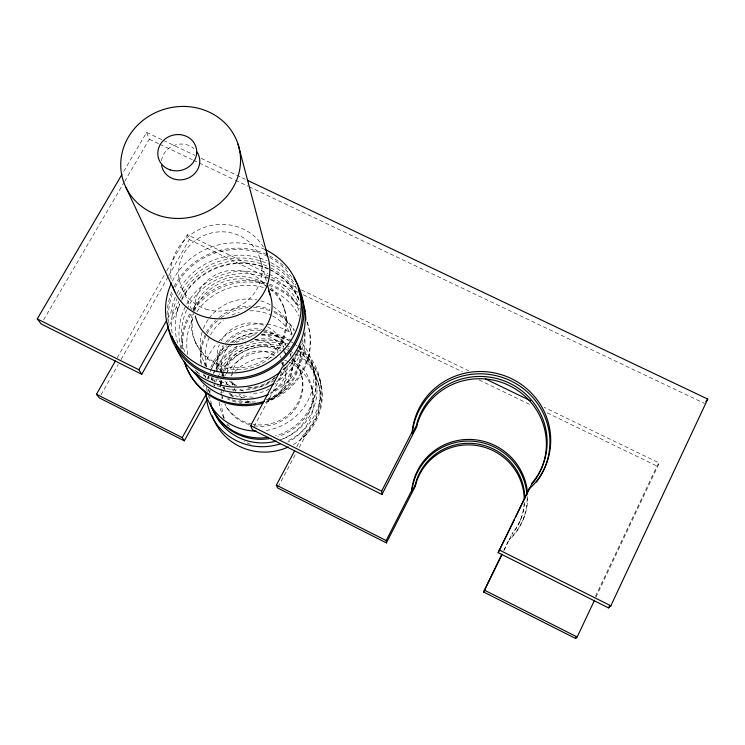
<?xml version="1.0" encoding="UTF-8"?>
<svg xmlns="http://www.w3.org/2000/svg" width="745" height="745" viewBox="0 0 745 745"><rect width="100%" height="100%" fill="white"/><g stroke="black" fill="none" stroke-linecap="round" stroke-linejoin="round"><path stroke-width="0.56" stroke-dasharray="3.73 2.79" d="M214.914 384.29L214.476 386.068L213.592 384.224M172.179 315.498L177.291 305.301A64.74 61.639 -18.1 0 1 178.707 301.464M169.506 325.053L177.999 309.985L178.53 307.909A64.387 61.332 -18.2 0 1 181.091 301.408M527.656 496.673A58.25 57.207 21.9 0 1 512.588 535.851L508.993 539.976L512.104 537.043A57.98 56.955 22.1 0 0 527.078 496.98M524.676 502.372A55.661 54.674 22.1 0 1 513.556 531.716L511.927 534.212L513.072 532.926A55.4 54.432 22.4 0 0 524.145 503.713M520.224 520.55L520.746 519.284M523.763 517.961L524.294 516.685M595.441 596.41L656.978 466.044L659.278 463.008L544.157 407.319M595.972 597.164L659.278 463.008M503.927 550.08L509.459 538.793M503.834 550.723L512.411 533.01M296.761 446.795L302.656 435.695L305.813 432.864A56.983 54.972 -20.3 0 0 299.015 350.28M302.656 435.695L303.15 437.334L307.881 429.371A54.45 52.55 -20.4 0 0 297.143 353.326M278.127 486.932L295.886 453.519M299.108 447.447L308.346 431.02A54.208 52.327 -20.4 0 0 295.709 354.061M254.017 426.634L287.3 365.078M207.762 391.321L208.87 389.309M208.33 397.225L210.006 394.179M167.523 318.897L170.894 312.919A67.804 64.526 -18.1 0 1 175.559 296.529M117.161 357.926L166.033 272.065M166.61 271.059L187.312 234.694L267.893 273.676M100.994 394.85L118.185 364.603M121.053 359.565L168.053 276.889M168.621 275.883L189.258 239.592L187.312 234.694M43.582 319.978L124.061 182.413M124.648 181.408L149.317 139.241L146.597 132.396L123.083 172.505M303.15 437.334L306.279 434.503M282.904 369.641L286.648 366.307M146.597 132.396L162.354 139.883M163.406 140.386L194.929 155.37M201.243 158.359L245.375 179.34M149.317 139.241L158.76 143.729M159.812 144.232L192.35 159.709M193.393 160.212L234.321 179.685M235.373 180.188L247.964 186.175M249.016 186.678L704.481 403.39M268.936 274.179L296.147 287.337M301.38 289.87L468.81 370.87M189.258 239.592L298.084 292.273M303.308 294.806L462.356 371.811M479.1 379.922L530.365 404.74M547.109 412.851L656.978 466.044M223.109 416.399L224.115 418.429M205.154 376.365L204.54 375.108A50.26 48.127 -18.9 0 0 205.471 376.998M176.751 307.387L177.999 309.985M204.167 362.591L206.151 366.754M195.218 341.741L196.14 343.678M220.38 382.334L219.822 381.123A37.958 36.421 -19.3 0 0 221.135 383.675M182.125 288.538L191.651 309.659M220.008 369.511L221.433 372.696M221.908 373.757L222.857 375.88M230.978 381.133L232.766 385.249M282.411 362.359L283.677 366.661M282.96 345.112L283.594 347.347M284.86 351.826L285.81 355.179M306.716 430.619L307.182 432.268M260.098 258.701L266.328 280.986M283.975 307.508L284.515 309.585M300.71 372.249L301.12 373.813M290.466 329.197L291.9 334.775M311.764 388.117L313.077 393.546M313.161 366.95L314.958 374.903M315.312 376.458L316.262 380.676M318.478 383.489L318.888 385.333M309.24 330.147L309.548 331.572M320.024 379.978L321.635 387.726M180.365 297.711A64.74 61.639 -18.1 0 1 269.941 267.483M270.854 267.949A64.74 61.639 -18.1 0 1 298.866 298.717M181.594 300.356A64.387 61.332 -18.2 0 1 268.191 269.075M269.243 269.569A64.387 61.332 -18.2 0 1 299.453 301.362M302.861 339.618A67.432 64.21 -18.1 0 1 301.809 342.672M301.259 344.106A67.432 64.21 -18.1 0 1 297.758 351.491M297.534 351.901A67.432 64.21 -18.1 0 1 283.091 369.66M172.123 332.913A67.432 64.21 -18.1 0 1 177.003 298.773M178.642 295.327A67.432 64.21 -18.1 0 1 270.174 264.708M271.124 265.183A67.432 64.21 -18.1 0 1 297.125 289.209M176.919 293.614A67.804 64.526 -18.1 0 1 267.045 260.787M270.919 262.622A67.804 64.526 -18.1 0 1 295.728 285.205M194.557 309.324A38.936 36.971 -17.8 0 1 221.759 272.27A38.936 36.971 -17.8 0 1 265.658 285.987M171.117 279.086A49.794 46.972 -17.2 0 1 204.679 227.272A49.794 46.972 -17.2 0 1 263.441 247.033M299.807 345.978A50.26 48.127 -18.9 0 1 265.9 399.944M248.551 402.766A50.26 48.127 -18.9 0 1 228.408 398.426M200.871 363.066A50.26 48.127 -18.9 0 1 204.931 335.222M206.393 332.372A50.26 48.127 -18.9 0 1 215.575 320.499M218.825 317.64A50.26 48.127 -18.9 0 1 250.907 306.055M256.308 306.26A50.26 48.127 -18.9 0 1 269.867 309.408M273.778 311.103A50.26 48.127 -18.9 0 1 294.303 330.231M299.956 346.295A50.111 47.997 -19 0 1 266.328 401.136M241.408 403.306A50.111 47.997 -19 0 1 239.266 402.924M236.091 402.16A50.111 47.997 -19 0 1 227.011 398.705M206.086 378.255A50.111 47.997 -19 0 1 204.326 374.437M201.495 364.361A50.111 47.997 -19 0 1 206.495 334.682M206.998 333.751A50.111 47.997 -19 0 1 217.745 320.452M221.097 317.743A50.111 47.997 -19 0 1 248.15 307.648M253.542 307.517A50.111 47.997 -19 0 1 272.251 311.652M274.188 312.546A50.111 47.997 -19 0 1 294.117 330.715M290.466 353.707A37.958 36.421 -19.3 0 1 290.997 355.533M291.891 360.217A37.958 36.421 -19.3 0 1 266.291 399.814M255.544 401.937A37.958 36.421 -19.3 0 1 242.786 400.521M233.828 396.629A37.958 36.421 -19.3 0 1 229.097 393.239M224.99 389.16A37.958 36.421 -19.3 0 1 223.779 387.67M217.018 372.025A37.958 36.421 -19.3 0 1 223.193 345.475M225.595 342.383A37.958 36.421 -19.3 0 1 261.942 329.374M263.86 329.765A37.958 36.421 -19.3 0 1 285.819 344.358M287.831 347.598A37.958 36.421 -19.3 0 1 288.697 349.284M298.726 347.291A54.32 52.327 -20 0 1 314.762 397.206A54.32 52.327 -20 0 1 277.848 436.626M208.06 391.553A54.32 52.327 -20 0 1 207.948 389.262M208.73 378.981A54.32 52.327 -20 0 1 209.187 376.728M211.552 369.026A54.32 52.327 -20 0 1 229.497 345.522M233.641 342.672A54.32 52.327 -20 0 1 256.224 334.635M261.225 334.226A54.32 52.327 -20 0 1 290.327 341.303M291.323 341.89A54.32 52.327 -20 0 1 293.26 343.119M294.21 343.762A54.32 52.327 -20 0 1 296.966 345.82M298.102 350.318A53.77 51.833 -20.1 0 1 316.159 399.152A53.77 51.833 -20.1 0 1 281.107 439.615M211.543 404.554A53.77 51.833 -20.1 0 1 210.304 397.877M209.988 393.351A53.77 51.833 -20.1 0 1 210.025 389.952M211.478 379.829A53.77 51.833 -20.1 0 1 212.074 377.622M213.554 373.301A53.77 51.833 -20.1 0 1 238.428 345.457M254.809 339.701A53.77 51.833 -20.1 0 1 288.511 344.246M301.921 342.998A55.558 53.435 -19.6 0 1 309.51 397.383A55.558 53.435 -19.6 0 1 263.553 430.806M203.99 387.028A55.558 53.435 -19.6 0 1 203.711 385.044M203.404 376.029A55.558 53.435 -19.6 0 1 203.553 374.027M204.894 366.102A55.558 53.435 -19.6 0 1 217.14 343.007M218.527 341.499A55.558 53.435 -19.6 0 1 266.04 324.122M267.055 324.233A55.558 53.435 -19.6 0 1 292.282 334.058M300.012 347.179A54.525 52.504 -19.9 0 1 275.38 435.872M207.799 378.581A54.525 52.504 -19.9 0 1 208.2 376.309M210.816 367.443A54.525 52.504 -19.9 0 1 226.471 345.745M230.466 342.672A54.525 52.504 -19.9 0 1 257.658 332.717M263.693 332.494A54.525 52.504 -19.9 0 1 291.863 340.819M161.563 160.641A19.277 17.815 -15.9 0 1 174.107 145.359A19.277 17.815 -15.9 0 1 193.868 148.497M292.105 360.533A37.846 36.328 -19.3 0 1 266.71 400.978M249.072 402.849A37.846 36.328 -19.3 0 1 239.573 400.4M232.71 396.75A37.846 36.328 -19.3 0 1 228.892 393.779M224.925 389.616A37.846 36.328 -19.3 0 1 223.202 387.307M221.228 384.038A37.846 36.328 -19.3 0 1 219.281 379.699M217.14 368.514A37.846 36.328 -19.3 0 1 226.126 343.696M227.439 342.253A37.846 36.328 -19.3 0 1 285.624 344.898M267.567 326.869A33.823 32.398 -19 0 1 283.538 347.151M283.603 361.93A33.823 32.398 -19 0 1 282.7 365.031M274.635 377.855A33.823 32.398 -19 0 1 247.387 387.959M236.752 385.444A33.823 32.398 -19 0 1 229.274 381.095M223.938 375.834A33.823 32.398 -19 0 1 222.066 373.236M221.507 372.332A33.823 32.398 -19 0 1 219.347 344.637M221.181 340.735A33.823 32.398 -19 0 1 266.608 326.375M305.208 332.298A63.437 60.503 -18.4 0 1 276.423 381.999M180.802 348.25A63.437 60.503 -18.4 0 1 186.203 305.143M186.753 304.137A63.437 60.503 -18.4 0 1 244.323 271.124A63.437 60.503 -18.4 0 1 299.434 304.891M270.994 287.942A47.652 45.37 -18.1 0 1 278.304 346.071A47.652 45.37 -18.1 0 1 219.719 364.501A47.652 45.37 -18.1 0 1 192.564 312.621M192.825 311.652A47.652 45.37 -18.1 0 1 266.216 284.329M270.053 288.837A47.447 45.194 -18.2 0 1 279.058 347.719A47.447 45.194 -18.2 0 1 219.281 365.842A47.447 45.194 -18.2 0 1 194.324 311.801M194.65 310.851A47.447 45.194 -18.2 0 1 266.822 286.499M293.083 358.773A41.282 39.755 -19.9 0 1 296.687 404.768A41.282 39.755 -19.9 0 1 253.104 424.305M252.052 424.11A41.282 39.755 -19.9 0 1 224.841 404.023M221.489 395.278A41.282 39.755 -19.9 0 1 220.855 392.215M220.362 387.028A41.282 39.755 -19.9 0 1 220.855 379.736M221.749 375.629A41.282 39.755 -19.9 0 1 222.364 373.618M223.072 371.634A41.282 39.755 -19.9 0 1 284.367 351.342M306.828 321.617A64.377 61.537 -18.6 0 1 265.006 402.477M182.413 349.033A64.377 61.537 -18.6 0 1 192.918 311.177M193.504 310.32A64.377 61.537 -18.6 0 1 264.913 284.162M268.852 285.335A64.377 61.537 -18.6 0 1 300.58 309.38M199.79 374.13A64.461 61.397 -18.2 0 1 194.994 370.265M177.738 343.287A64.461 61.397 -18.2 0 1 179.647 303.671M181.743 299.015A64.461 61.397 -18.2 0 1 269.513 269.215M270.556 269.727A64.461 61.397 -18.2 0 1 299.918 302.33M273.154 306.558A46.348 44.3 -18.6 0 1 291.863 334.812M291.137 353.149A46.348 44.3 -18.6 0 1 289.982 356.911M275.724 377.063A46.348 44.3 -18.6 0 1 247.768 387.94M229.879 385.491A46.348 44.3 -18.6 0 1 217.615 379.056M206.449 366.866A46.348 44.3 -18.6 0 1 202.063 332.279M203.348 328.573A46.348 44.3 -18.6 0 1 208.516 319.065M209.094 318.264A46.348 44.3 -18.6 0 1 256.857 299.89M260.713 300.822A46.348 44.3 -18.6 0 1 272.335 306.027M295.309 354.918A45.231 43.322 -18.9 0 1 270.714 392.587M244.779 397.653A45.231 43.322 -18.9 0 1 228.855 393.127M214.541 381.682A45.231 43.322 -18.9 0 1 211.869 377.976M206.784 366.596A45.231 43.322 -18.9 0 1 223.491 320.061M231.9 315.098A45.231 43.322 -18.9 0 1 239.257 312.434M249.873 310.833A45.231 43.322 -18.9 0 1 271.441 315.368M272.474 315.889A45.231 43.322 -18.9 0 1 291.23 335.11M287.253 365.432A33.059 31.728 -19.2 0 1 271.776 391.945M253.226 397.215A33.059 31.728 -19.2 0 1 238.717 393.779M234.191 391.032A33.059 31.728 -19.2 0 1 231.723 389.048M227.486 384.42A33.059 31.728 -19.2 0 1 224.282 379.065M223.863 378.115A33.059 31.728 -19.2 0 1 229.013 345.643M231.956 342.551A33.059 31.728 -19.2 0 1 256.513 333.499M261.802 334.132A33.059 31.728 -19.2 0 1 284.273 351.333M282.141 362.582A27.667 26.559 -19.3 0 1 282.336 364.892M281.657 371.848A27.667 26.559 -19.3 0 1 274.952 384.243M269.383 388.825A27.667 26.559 -19.3 0 1 250.255 392.969M243.354 391.097A27.667 26.559 -19.3 0 1 238.661 388.564M235.234 385.808A27.667 26.559 -19.3 0 1 231.332 381.095M227.588 371.42A27.667 26.559 -19.3 0 1 237.394 346.295M254.818 339.869A27.667 26.559 -19.3 0 1 278.155 351.808M280.334 355.887A27.667 26.559 -19.3 0 1 281.135 358.056M284.311 368.812A26.988 25.954 -19.6 0 1 266.449 401.844M250.776 402.207A26.988 25.954 -19.6 0 1 245.897 400.354M241.967 397.942A26.988 25.954 -19.6 0 1 237.785 394.049M235.746 391.311A26.988 25.954 -19.6 0 1 234.107 388.331M232.878 385.165A26.988 25.954 -19.6 0 1 232.095 381.859M231.9 375.061A26.988 25.954 -19.6 0 1 249.184 352.925A26.988 25.954 -19.6 0 1 276.935 357.581M281.396 362.703A26.988 25.954 -19.6 0 1 283.063 365.655M292.105 358.857A41.124 39.615 -20 0 1 297.916 404.842A41.124 39.615 -20 0 1 254.753 425.861M249.519 424.724A41.124 39.615 -20 0 1 225.055 404.544M222.746 398.761A41.124 39.615 -20 0 1 222.187 396.759M221.405 392.68A41.124 39.615 -20 0 1 221.069 388.536M221.284 383.33A41.124 39.615 -20 0 1 221.74 380.239M222.736 376.169A41.124 39.615 -20 0 1 223.77 373.198M224.58 371.261A41.124 39.615 -20 0 1 281.172 350.932M283.938 352.432A41.124 39.615 -20 0 1 285.708 353.54M307.266 322.334A64.573 61.705 -18.6 0 1 266.58 400.568M181.789 348.809A64.573 61.705 -18.6 0 1 190.59 312.304M192.834 308.84A64.573 61.705 -18.6 0 1 265.462 282.867M269.392 284.115A64.573 61.705 -18.6 0 1 299.602 306.931M304.509 333.173A59.414 56.769 -18.6 0 1 270.351 393.593M187.796 354.564A59.414 56.769 -18.6 0 1 193.514 317.23M196.894 311.68A59.414 56.769 -18.6 0 1 264.559 287.728M269.671 289.488A59.414 56.769 -18.6 0 1 299.127 316.066M300.272 346.304A60.792 57.98 -18.3 0 1 278.826 377.147M274.132 380.406A60.792 57.98 -18.3 0 1 222.494 387.512M220.352 386.813A60.792 57.98 -18.3 0 1 217.195 385.631M197.853 372.817A60.792 57.98 -18.3 0 1 194.873 369.585M184.62 351.696A60.792 57.98 -18.3 0 1 186.567 310.19M187.032 309.184A60.792 57.98 -18.3 0 1 269.494 279.198M270.491 279.664A60.792 57.98 -18.3 0 1 299.537 311.978M167.103 314.697A68.698 65.299 -17.9 0 1 171.834 291.584M174.079 286.639A68.698 65.299 -17.9 0 1 267.595 254.939M269.532 255.917A68.698 65.299 -17.9 0 1 286.667 268.815M168.91 323.051A67.32 63.995 -17.9 0 1 173.101 292.012M175.299 287.16A67.32 63.995 -17.9 0 1 266.952 256.094M269.792 257.546A67.32 63.995 -17.9 0 1 292.18 277.866M172.449 281.014A68.149 64.713 -17.8 0 1 265.229 249.584M289.19 362.098A46.255 44.681 -20.6 0 1 313.747 402.002A46.255 44.681 -20.6 0 1 287.784 442.195M250.432 444.244A46.255 44.681 -20.6 0 1 244.099 441.319M227.914 425.777A46.255 44.681 -20.6 0 1 226.936 424.082M224.133 417.843A46.255 44.681 -20.6 0 1 221.638 404.461M221.87 398.594A46.255 44.681 -20.6 0 1 222.466 394.71M222.895 392.801A46.255 44.681 -20.6 0 1 223.686 389.952M223.994 389.02A46.255 44.681 -20.6 0 1 224.673 387.167M225.837 384.448A46.255 44.681 -20.6 0 1 227.178 381.803M230.969 375.983A46.255 44.681 -20.6 0 1 232.207 374.428M234.889 371.485A46.255 44.681 -20.6 0 1 272.093 357.498M284.655 360.17A46.255 44.681 -20.6 0 1 288.306 361.67M296.063 350.029A56.722 54.739 -20.4 0 1 292.17 445.119M209.289 398.696A56.722 54.739 -20.4 0 1 209.317 396.638M209.606 392.531A56.722 54.739 -20.4 0 1 209.876 390.492M212.129 381.105A56.722 54.739 -20.4 0 1 213.21 378.19M216.851 370.74A56.722 54.739 -20.4 0 1 285.773 345.252M286.751 345.606A56.722 54.739 -20.4 0 1 289.628 346.751M292.738 359.248A46.888 45.249 -20.4 0 1 311.866 403.12A46.888 45.249 -20.4 0 1 279.431 440.09M229.507 426.401A46.888 45.249 -20.4 0 1 228.249 424.855M223.975 418.178A46.888 45.249 -20.4 0 1 219.263 402.142M220.874 385.444A46.888 45.249 -20.4 0 1 222.932 379.82M224.711 376.225A46.888 45.249 -20.4 0 1 225.716 374.493M226.247 373.636A46.888 45.249 -20.4 0 1 278.174 352.869M298.345 345.801A57.607 55.54 -20.1 0 1 287.402 441.087M206.188 390.436A57.607 55.54 -20.1 0 1 206.384 387.316M207.771 379.075A57.607 55.54 -20.1 0 1 208.609 376.048M209.997 372.081A57.607 55.54 -20.1 0 1 231.63 345.298M236.184 342.523A57.607 55.54 -20.1 0 1 253.151 336.312M261.597 335.231A57.607 55.54 -20.1 0 1 288.38 340.092M214.402 381.347A54.45 52.55 -20.4 0 1 215.203 379.177M219.961 369.874A54.45 52.55 -20.4 0 1 283.622 346.844M215.659 382.111A54.208 52.327 -20.4 0 1 217.447 377.855M217.95 376.812A54.208 52.327 -20.4 0 1 219.607 373.748M220.818 371.774A54.208 52.327 -20.4 0 1 285.288 349.2M286.378 349.591A54.208 52.327 -20.4 0 1 288.529 350.42M289.591 350.876A54.208 52.327 -20.4 0 1 293.716 352.916M210.919 380.229A56.983 54.972 -20.3 0 1 211.934 377.277M213.554 373.45A56.983 54.972 -20.3 0 1 214.96 370.647M215.975 368.831A56.983 54.972 -20.3 0 1 246.092 343.743M250.097 342.421A56.983 54.972 -20.3 0 1 286.192 343.585M205.611 309.026A41.832 39.448 -17.2 0 0 261.337 263.702A41.832 39.448 -17.2 0 0 193.849 241.65A41.832 39.448 -17.2 0 0 205.611 309.026"/><path stroke-width="1.12" d="M294.61 450.827L276.367 485.116L277.587 487.938L386.404 542.9L415.347 486.085L415.766 482.825A55.661 54.674 22.1 0 1 476.483 443.852A55.661 54.674 22.1 0 1 524.787 498.265M300.561 294.536A67.804 64.526 -18.1 0 1 285.978 363.979L282.215 367.322L250.646 425.646L252.378 429.66L381.952 494.503L416.492 427.313L416.995 423.123A66.398 64.666 15.4 0 1 510.12 383.489A66.398 64.666 15.4 0 1 533.876 480.842L532.507 482.378L515.503 517.337M415.347 486.085L415.738 484.25A55.4 54.432 22.4 0 1 476.176 445.445A55.4 54.432 22.4 0 1 524.257 499.625M416.492 427.313L416.958 425.144A66.035 64.331 15.5 0 1 505.613 383.917A66.035 64.331 15.5 0 1 537.927 475.524M594.491 600.312L577.179 636.994L575.596 638.465L483.607 592.005L501.916 554.187M247.48 180.337L707.75 399.078L610.835 605.787L608.553 607.901L498.172 552.66L529.118 488.943L532.852 485.451A69.555 67.721 15.2 0 0 509.329 377.668A69.555 67.721 15.2 0 0 412.19 431.783L381.645 491.16L381.952 494.503M528.447 490.638L529.118 488.943M532.507 482.378L531.828 484.101L533.187 482.564A66.035 64.331 15.5 0 0 537.387 476.437M608.553 607.901L609.531 605.806M575.596 638.465L576.583 636.36M498.172 552.66L514.488 519.423M483.607 592.005L501.813 554.848M386.404 542.9L386.189 540.563L411.734 490.443A58.25 57.207 21.9 0 1 470.365 439.457A58.25 57.207 21.9 0 1 527.516 493.46M415.375 484.669L411.724 491.84A57.98 56.955 22.1 0 1 470.076 441.077A57.98 56.955 22.1 0 1 526.966 494.848M416.529 425.302L412.171 433.776A69.164 67.367 15.4 0 1 505.622 378.618A69.164 67.367 15.4 0 1 536.484 482.043M207.212 399.246L184.313 440.826L182.255 437.604L206.104 394.338M168.37 327.064L141.746 374.297L138.821 369.725L166.954 319.894M184.313 440.826L99.271 397.877L96.459 394.291L115.428 360.953M141.746 374.297L41.226 323.991L37.25 318.925L121.901 174.516M705.785 401.667L707.75 399.078M485.554 378.972L530.561 400.745M37.25 318.925L138.821 369.725M250.646 425.646L381.645 491.16M499.178 549.94L610.835 605.787M96.459 394.291L182.255 437.604M276.367 485.116L386.189 540.563M484.315 590.105L577.179 636.994M125.514 186.529L174.842 291.854M266.952 283.212L270.379 295.476M238.046 144.167L267.678 256.327M304.733 309.259A67.432 64.21 -18.1 0 1 305.152 311.783M305.422 313.869A67.432 64.21 -18.1 0 1 305.795 320.173M280.539 371.783A67.432 64.21 -18.1 0 1 175.885 347.133M268.591 290.988A38.936 36.971 -17.8 0 1 245.356 342.355A38.936 36.971 -17.8 0 1 195.367 316.057M265.229 249.584A68.149 64.713 -17.8 0 1 293.903 335.436A68.149 64.713 -17.8 0 1 204.111 367.397A68.149 64.713 -17.8 0 1 171.508 282.951M273.76 383.638A63.437 60.503 -18.4 0 1 191.353 369.492M270.891 438.377A54.32 52.327 -20 0 1 210.844 404.945M256.252 431.141A55.558 53.435 -19.6 0 1 205.024 391.917M263.013 402.7A26.988 25.954 -19.6 0 1 261.262 402.971M266.235 252.49A49.794 46.972 -17.2 0 1 236.398 315.703A49.794 46.972 -17.2 0 1 172.644 286.099M262.976 403.092A64.377 61.537 -18.6 0 1 184.834 362.629M288.334 447A56.722 54.739 -20.4 0 1 212.223 415.803M280.325 443.862A57.607 55.54 -20.1 0 1 206.207 394.599M276.274 441.115A53.77 51.833 -20.1 0 1 212.865 408.884M264.559 401.248A64.573 61.705 -18.6 0 1 184.136 361.288M268.302 394.505A59.414 56.769 -18.6 0 1 195.311 373.236M268.349 437.371A54.525 52.504 -19.9 0 1 210.099 403.492M293.912 278.034A68.698 65.299 -17.9 0 1 257.677 375.191A68.698 65.299 -17.9 0 1 167.55 323.255M298.419 289.889A67.32 63.995 -17.9 0 1 257.789 373.729A67.32 63.995 -17.9 0 1 172.048 336.293M196.997 152.017A19.277 17.815 -15.9 0 1 188.289 178.064A19.277 17.815 -15.9 0 1 162.177 167.588M161.963 166.833A19.277 17.815 -15.9 0 1 161.646 165.316M159.356 215.603A60.252 55.67 -15.9 0 0 239.797 151.226A60.252 55.67 -15.9 0 0 142.789 120.541A60.252 55.67 -15.9 0 0 159.356 215.603M170.214 169.888A19.566 18.038 -15.8 0 0 196.484 149.177A19.566 18.038 -15.8 0 0 165.073 139.036A19.566 18.038 -15.8 0 0 170.214 169.888"/></g></svg>
